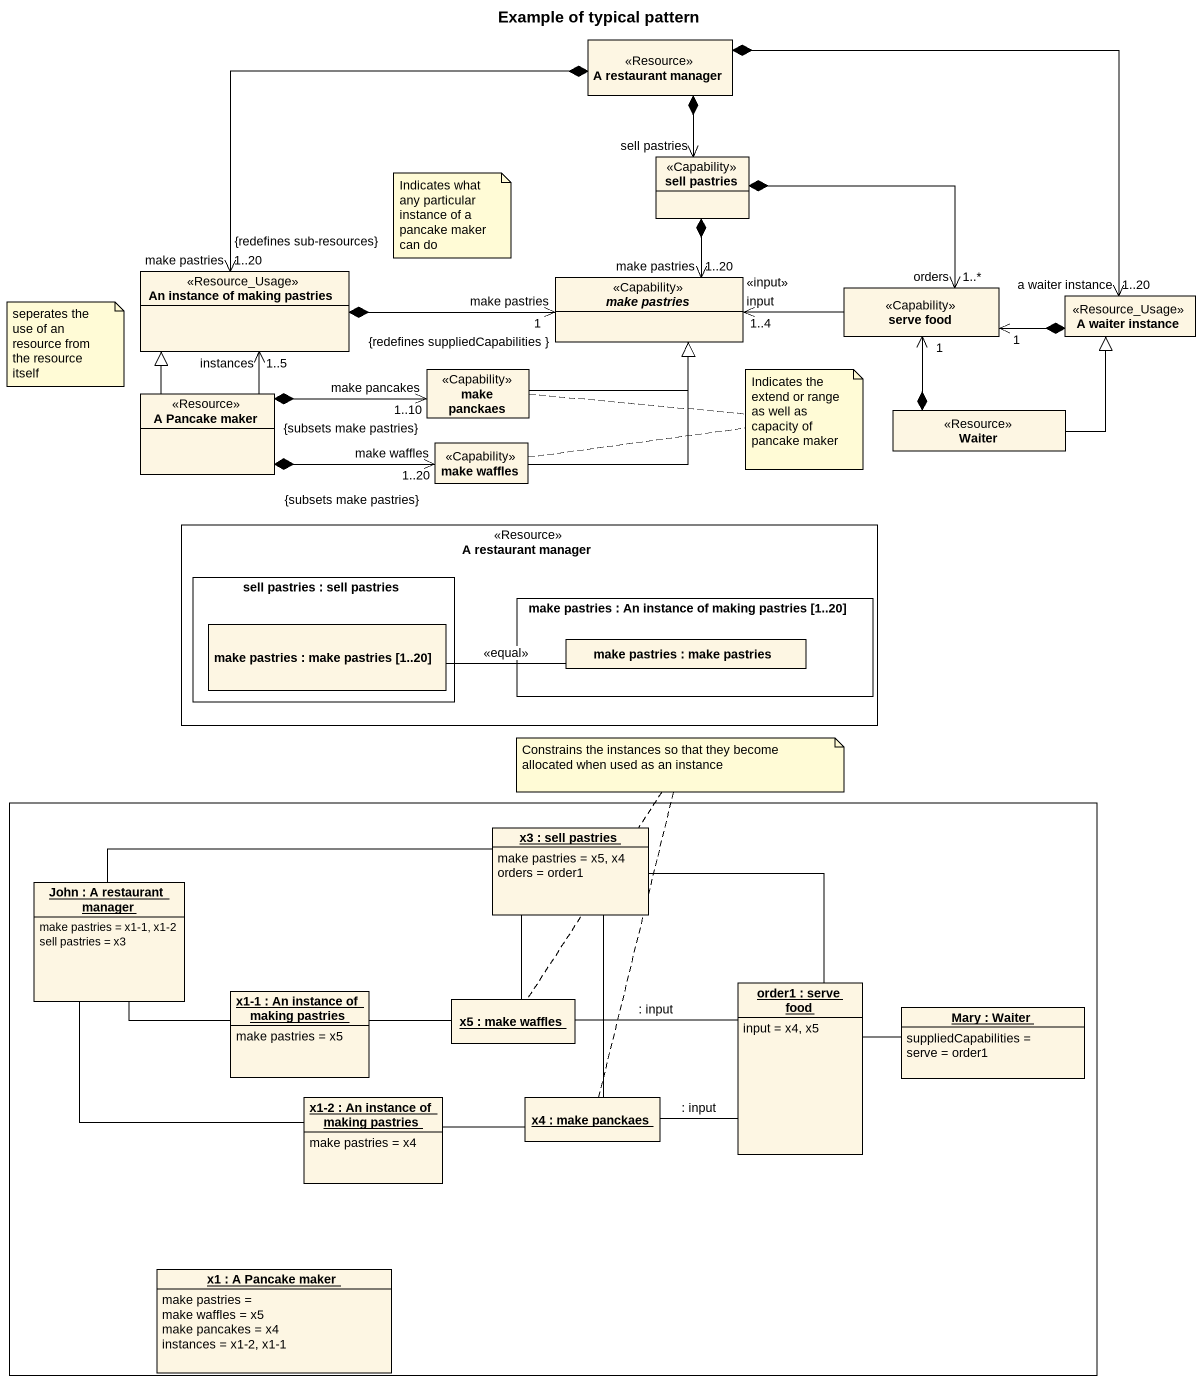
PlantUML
@startuml
title Example of typical pattern
allowmixing
hide circle
hide empty members
class "A restaurant manager" as A_restaurant_manager <<Resource>>
class "sell pastries" as sell_pastries <<Capability>>
class "An instance of making pastries" as An_instance_of_making <<Resource_Usage>>
abstract class "make pastries" as make_pastries <<Capability>>
class "serve food" as serve_food <<Capability>>
class "A waiter instance" as A_waiter_instance <<Resource_Usage>>
class "A Pancake maker" as A_Pancake_maker <<Resource>>
class "make panckaes" as make_panckaes <<Capability>>
class Waiter <<Resource>>
class "make waffles" as make_waffles <<Capability>>
rectangle "A restaurant manager" as A_restaurant_manager_2 <<Resource>> {
  rectangle "sell pastries : sell pastries" as sell_pastries_2 {
    rectangle "make pastries : make pastries [1..20]" as make_pastries_3
  }
  rectangle "make pastries : An instance of making pastries [1..20]" as make_pastries_2 {
    rectangle "make pastries : make pastries" as make_pastries_4
  }
}
rectangle " " as rectangle1 {
  object "x3 : sell pastries" as x3 {
    make pastries = x5, x4
    orders = order1
  }
  object "John : A restaurant manager" as John {
    make pastries = x1-1, x1-2
    sell pastries = x3
  }
  object "order1 : serve food" as order1 {
    input = x4, x5
  }
  object "x1-1 : An instance of making pastries" as x1_1 {
    make pastries = x5
  }
  object "x5 : make waffles" as x5
  object "Mary : Waiter" as Mary {
    suppliedCapabilities =
    serve = order1
  }
  object "x1-2 : An instance of making pastries" as x1_2 {
    make pastries = x4
  }
  object "x4 : make panckaes" as x4
  object "x1 : A Pancake maker" as x1 {
    make pastries =
    make waffles = x5
    make pancakes = x4
    instances = x1-2, x1-1
  }
}
A_restaurant_manager *--> "sell pastries" sell_pastries
A_restaurant_manager *-left-> "make pastries\n{redefines sub-resources}\n1..20" An_instance_of_making
A_restaurant_manager *-right-> "a waiter instance\n1..20" A_waiter_instance
sell_pastries *--> "make pastries\n1..20" make_pastries
sell_pastries *-right-> "orders\n1..*" serve_food
An_instance_of_making *-right-> "make pastries\n1\n{redefines suppliedCapabilities }" make_pastries
serve_food -left-> "input\n1..4\n<<input>>" make_pastries
serve_food "1" <-right-* A_waiter_instance
serve_food "1" <--* Waiter
A_Pancake_maker -up-|> An_instance_of_making
A_Pancake_maker -up-> "instances\n1..5" An_instance_of_making
A_Pancake_maker *-right-> "make pancakes\n1..10\n{subsets make pastries}" make_panckaes
A_Pancake_maker *-right-> "make waffles\n1..20\n{subsets make pastries}" make_waffles
make_panckaes -right-|> make_pastries
Waiter -up-|> A_waiter_instance
make_waffles -up-|> make_pastries
make_pastries_4 -left- make_pastries_3 : <<equal>>
x3 -- order1
x3 -- x5
x3 -- x4
John -right- x3
John -right- x1_1
John -- x1_2
order1 -left- x5 : : input
order1 -right- Mary
order1 -left- x4 : : input
x1_1 -right- x5
x1_2 -right- x4
note as N1
  Indicates what any particular instance of a pancake maker can do
end note
note as N2
  seperates the use of an resource from the resource itself
end note
note as N3
  Indicates the extend or range as well as capacity of pancake maker
end note
N3 .. make_waffles
N3 .. make_panckaes
note as N4
  Constrains the instances so that they become allocated when used as an instance
end note
N4 .. x4
N4 .. x5
@enduml
